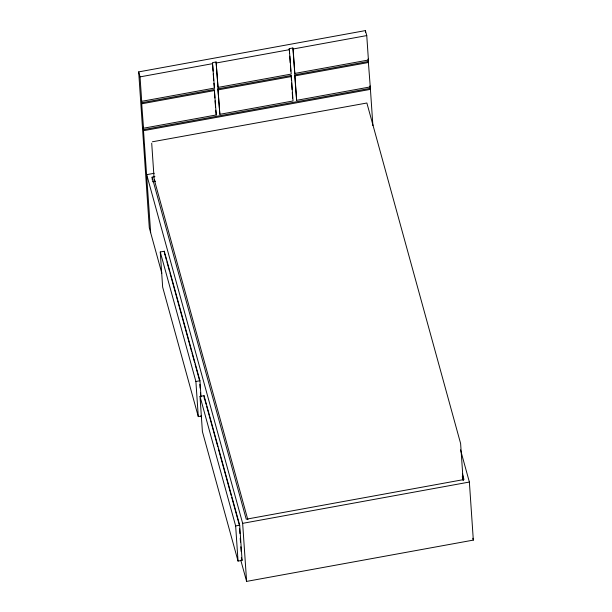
<?xml version="1.0" encoding="UTF-8"?>
<svg xmlns="http://www.w3.org/2000/svg" width="612" height="612" viewBox="0 0 612 612"><rect width="100%" height="100%" fill="white"/><g stroke="black" fill="none" stroke-linecap="round" stroke-linejoin="round"><path stroke-width="0.92" d="M463.108 480.076L460.614 443.524L366.871 103.007L152.396 141.785M161.805 273.197L149.29 227.74L138.672 71.895L365.387 30.6L366.756 35.58L368.424 60.03L294.8 73.44L292.857 47.996L289.262 48.646L289.583 53.351M289.262 48.646L291.205 74.09L218.025 87.417L216.09 61.98L212.494 62.631L214.437 88.074L141.709 101.324L141.433 100.322L143.537 128.214L216.266 114.964L214.33 89.52L141.601 102.77M141.709 101.324L140.041 76.875L212.769 63.625M216.357 62.975L289.537 49.649M294.8 73.44L293.133 48.991L366.756 35.58M217.918 88.87L291.098 75.544L291.373 76.538L293.041 100.98L219.861 114.314L217.918 88.87L219.861 114.314M368.317 61.475L370.26 86.919L296.629 100.33L294.693 74.886L368.317 61.475L368.149 59.027L368.424 60.03M141.869 103.765L214.605 90.522M218.193 89.865L291.373 76.538M296.629 100.33L294.961 75.88L368.592 62.47M150.667 232.721L143.43 129.66L370.153 88.365L369.985 85.925L370.26 86.919M143.705 130.654L370.428 89.36L370.153 88.365M154.232 173.288L146.704 174.657L242.65 523.344L246.613 581.4L473.328 540.105L469.373 482.049L460.515 449.843M152.304 180.02L152.113 177.166L154.928 176.646M152.419 181.749L155.234 181.236M201.524 416.038L198.296 416.627L162.654 287.12L160.26 251.976L164.299 251.241L199.94 380.748L201.042 396.897M198.296 416.627L195.894 381.483L199.94 380.748M200.009 396.431L204.048 395.696L239.69 525.203L242.084 560.347L238.045 561.082L202.404 431.575L200.009 396.431L235.651 525.938L238.045 561.082M242.65 523.344L469.373 482.049M235.651 525.938L239.69 525.203M155.096 181.657L154.132 178.865L151.707 143.223M462.45 474.009L463.973 479.54L246.231 519.206L152.113 177.166M462.251 476.748L463.269 480.443M472.824 538.269L473.328 540.105M292.857 47.996L293.133 48.991M294.693 74.886L294.961 75.88M218.025 87.417L216.09 61.98M214.437 88.074L213.909 83.316M216.266 114.964L215.738 110.206M138.672 71.895L140.041 76.875M143.537 128.214L143.269 127.22L143.43 129.66M154.331 179.89L247.829 519.657M164.858 254.431L166.38 259.955M166.892 261.798L169.425 271.009M169.929 272.853L191.472 351.143M191.984 352.986L194.517 362.197M195.021 364.041L199.588 380.618M204.615 398.879L206.129 404.41M206.642 406.253L217.788 446.775M218.3 448.619L231.221 495.598M231.734 497.441L239.338 525.073M160.26 251.976L195.894 381.483M241.327 557.593L242.084 560.347M201.042 415.8L201.547 417.636M240.791 560.24L246.613 581.4M247.692 518.869L247.745 519.297M370.428 89.36L372.899 125.605M365.387 30.6L365.517 32.497M289.782 56.174L290.226 62.753M290.417 65.576L290.807 71.214M291.098 75.544L291.419 80.241M291.61 83.064L292.062 89.643M292.253 92.466L292.635 98.104M212.685 65.453L213.075 71.091M213.267 73.914L213.71 80.493M214.521 92.343L214.904 97.981M215.095 100.804L215.546 107.391M239.59 528.844L239.912 533.565M240.233 538.285L240.493 542.056M240.814 546.776L241.136 551.496M204.048 395.696L204.247 398.542M199.841 384.39L200.101 388.169M200.422 392.889L200.682 396.66M164.299 251.241L164.498 254.087"/></g></svg>
